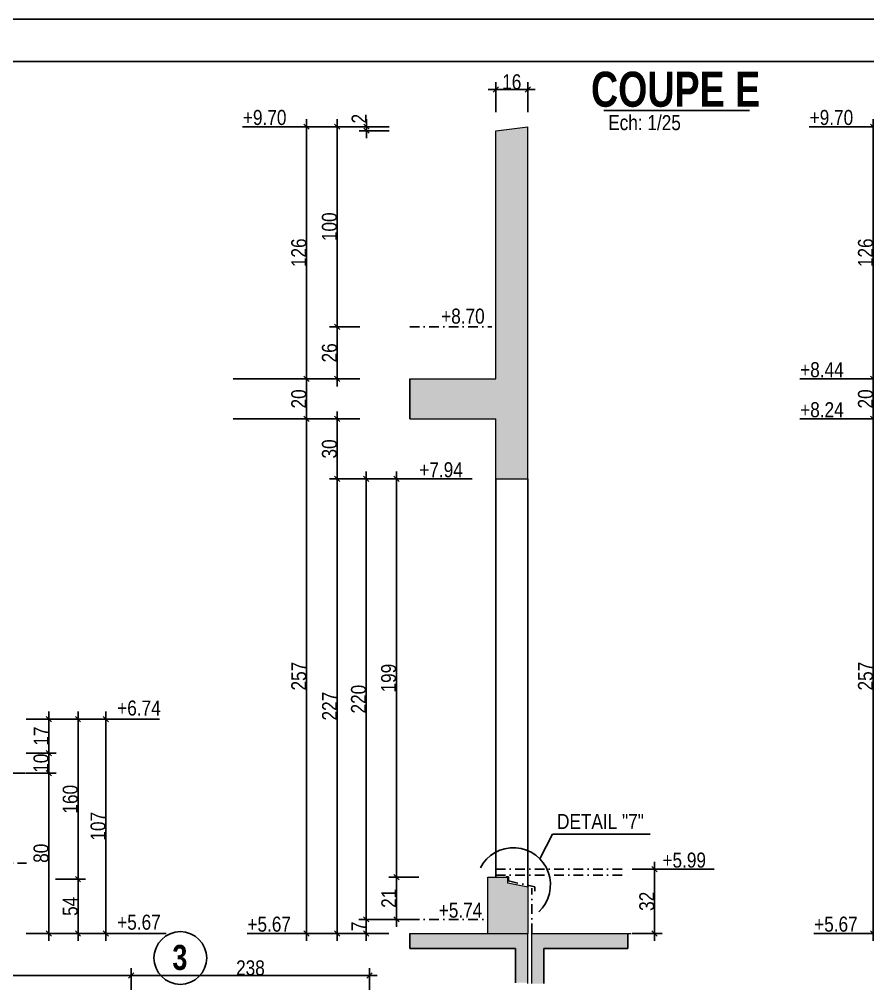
# Model space of a CAD drawing. Header units: centimetres. Extents: x -10252 to 0, y 2374 to 6574.
# Drawn here: x -6376 to -5528, y 5610 to 6574 of the extents above; entities that cross this region are included whole.
import ezdxf
from ezdxf.enums import TextEntityAlignment as Align

# ---------------------------------------------------------------- set-up
doc = ezdxf.new("R2010")
doc.units = ezdxf.units.CM
doc.header["$LTSCALE"] = 12.7
doc.header["$PDMODE"] = 1
doc.header["$PDSIZE"] = -2
doc.linetypes.add('TIRETPTX2', pattern=[50.8, 25.4, -12.7, 0, -12.7])
for name, color, linetype in [('01_cote_gen', 4, 'Continuous'), ('01_linteaux', 2, 'Continuous'), ('01_poch_BN', 9, 'Continuous'), ('01_texte', 230, 'Continuous'), ('AA_COTES', 2, 'Continuous')]:
    doc.layers.add(name, color=color, linetype=linetype)
doc.layers.add('01_murs_coup', color=5, linetype='Continuous', lineweight=60)
doc.styles.add('ARIAL NA', font='ARIALN.TTF')
doc.styles.add('impact', font='impact.ttf')
doc.styles.add('STYLE2', font='ARIALN.TTF')
doc.dimstyles.new('JB25', dxfattribs={"dimscale": 0.1, "dimtxt": 150, "dimasz": 15, "dimexe": 0.1, "dimexo": 0.1, "dimgap": 0.09, "dimtad": 1, "dimdec": 1, "dimlfac": 0.5, "dimdsep": 46, "dimtxsty": 'STYLE2', "dimblk1": 'BOND_G', "dimblk2": 'BOND_D', "dimsah": 1, "dimcen": 1.5, "dimdle": 0.01, "dimse1": 1, "dimse2": 1, "dimclrd": 4, "dimclre": 2, "dimclrt": 6, "dimazin": 2, "dimtfac": 2.333333, "dimtdec": 1, "dimtix": 1, "dimtmove": 2, "dimatfit": 3, "dimldrblk": 'BOND_G', "dimfxl": 1, "dimtolj": 1, "dimtzin": 0, "dimarcsym": 0})
doc.dimstyles.new('JB50', dxfattribs={"dimscale": 0.1, "dimtxt": 150, "dimasz": 15, "dimexe": 0.1, "dimexo": 0.1, "dimgap": 0.09, "dimtad": 1, "dimdec": 1, "dimdsep": 46, "dimtxsty": 'STYLE2', "dimblk1": 'BOND_G', "dimblk2": 'BOND_D', "dimsah": 1, "dimcen": 1.5, "dimdle": 0.01, "dimse1": 1, "dimse2": 1, "dimclrd": 4, "dimclre": 2, "dimclrt": 6, "dimazin": 2, "dimtfac": 2.333333, "dimtdec": 1, "dimtix": 1, "dimtmove": 2, "dimatfit": 3, "dimldrblk": 'BOND_G', "dimfxl": 1, "dimtolj": 1, "dimtzin": 0, "dimarcsym": 0})

# ---------------------------------------------------------------- blocks, each defined once
blk = doc.blocks.new('BOND_G')
at = {"layer": 'AA_COTES', "color": 0}
for p, q in [((0, -5), (0, 15)), ((5, 0), (-5, 0)), ((1.77, 1.77), (-1.77, -1.77))]:
    blk.add_line(p, q, dxfattribs=at)
blk = doc.blocks.new('BOND_D')
at = {"layer": 'AA_COTES', "color": 0}
for p, q in [((5, 0), (-5, 0)), ((-1.77, -1.77), (1.77, 1.77)), ((0, 5), (0, -15))]:
    blk.add_line(p, q, dxfattribs=at)
blk = doc.blocks.new('*D1883')
at = {"layer": '01_cote_gen', "color": 4, "lineweight": -2, "ltscale": 2, "transparency": 16777216}
blk.add_line((-6262.26, 5618.33), (-6027.24, 5618.33), dxfattribs=at)
at = {"layer": 'Defpoints', "color": 0, "ltscale": 2, "transparency": 16777216}
for p in [(-6025.74, 5618.33), (-6025.74, 5592.63), (-6263.76, 5537.92)]:
    blk.add_point(p, dxfattribs=at)
at = {"layer": '01_cote_gen', "color": 4, "lineweight": -2, "ltscale": 2, "transparency": 16777216, "xscale": 1.5, "yscale": 1.5, "zscale": 1.5, "rotation": 180}
blk.add_blockref('BOND_G', (-6263.76, 5618.33), dxfattribs=at)
at = {"layer": '01_cote_gen', "color": 4, "lineweight": -2, "ltscale": 2, "transparency": 16777216, "xscale": 1.5, "yscale": 1.5, "zscale": 1.5}
blk.add_blockref('BOND_D', (-6025.74, 5618.33), dxfattribs=at)
at = {"layer": '01_cote_gen', "color": 6, "ltscale": 2, "transparency": 16777216, "insert": (-6144.75, 5626), "char_height": 15, "attachment_point": 5, "style": 'STYLE2'}
blk.add_mtext('\\A1;238', dxfattribs=at)
blk = doc.blocks.new('*D1884')
at = {"layer": '01_cote_gen', "color": 4, "lineweight": -2, "ltscale": 2, "transparency": 16777216}
blk.add_line((-6600.28, 5618.33), (-6265.26, 5618.33), dxfattribs=at)
at = {"layer": 'Defpoints', "color": 0, "ltscale": 2, "transparency": 16777216}
for p in [(-6263.76, 5618.33), (-6601.78, 5504.38), (-6263.76, 5496.38)]:
    blk.add_point(p, dxfattribs=at)
at = {"layer": '01_cote_gen', "color": 4, "lineweight": -2, "ltscale": 2, "transparency": 16777216, "xscale": 1.5, "yscale": 1.5, "zscale": 1.5, "rotation": 180}
blk.add_blockref('BOND_G', (-6601.78, 5618.33), dxfattribs=at)
at = {"layer": '01_cote_gen', "color": 4, "lineweight": -2, "ltscale": 2, "transparency": 16777216, "xscale": 1.5, "yscale": 1.5, "zscale": 1.5}
blk.add_blockref('BOND_D', (-6263.76, 5618.33), dxfattribs=at)
at = {"layer": '01_cote_gen', "color": 6, "ltscale": 2, "transparency": 16777216, "insert": (-6432.77, 5626), "char_height": 15, "attachment_point": 5, "style": 'STYLE2'}
blk.add_mtext('\\A1;338', dxfattribs=at)
blk = doc.blocks.new('*D1924')
at = {"layer": '01_cote_gen', "color": 4, "lineweight": -2, "transparency": 16777216}
blk.add_line((-6289.24, 5873.09), (-6289.24, 5662.09), dxfattribs=at)
at = {"layer": 'Defpoints', "color": 0, "transparency": 16777216}
for p in [(-6340.39, 5874.59), (-6340.51, 5660.59), (-6289.24, 5660.59)]:
    blk.add_point(p, dxfattribs=at)
at = {"layer": '01_cote_gen', "color": 4, "lineweight": -2, "transparency": 16777216, "xscale": 1.5, "yscale": 1.5, "zscale": 1.5}
for name, p, rotation in [('BOND_G', (-6289.24, 5874.59), 90), ('BOND_D', (-6289.24, 5660.59), 270)]:
    blk.add_blockref(name, p, dxfattribs=dict(at, rotation=rotation))
at = {"layer": '01_cote_gen', "color": 6, "transparency": 16777216, "insert": (-6296.91, 5767.59), "char_height": 15, "attachment_point": 5, "rotation": 90, "style": 'STYLE2'}
blk.add_mtext('\\A1;107', dxfattribs=at)
blk = doc.blocks.new('*D1927')
at = {"layer": '01_cote_gen', "color": 4, "lineweight": -2, "transparency": 16777216}
blk.add_line((-6317.01, 5873.09), (-6317.01, 5716.09), dxfattribs=at)
at = {"layer": 'Defpoints', "color": 0, "transparency": 16777216}
for p in [(-6353.38, 5874.59), (-6368.88, 5714.59), (-6317.01, 5714.59)]:
    blk.add_point(p, dxfattribs=at)
at = {"layer": '01_cote_gen', "color": 4, "lineweight": -2, "transparency": 16777216, "xscale": 1.5, "yscale": 1.5, "zscale": 1.5}
for name, p, rotation in [('BOND_G', (-6317.01, 5874.59), 90), ('BOND_D', (-6317.01, 5714.59), 270)]:
    blk.add_blockref(name, p, dxfattribs=dict(at, rotation=rotation))
at = {"layer": '01_cote_gen', "color": 6, "transparency": 16777216, "insert": (-6324.67, 5794.59), "char_height": 15, "attachment_point": 5, "rotation": 90, "style": 'STYLE2'}
blk.add_mtext('\\A1;160', dxfattribs=at)
blk = doc.blocks.new('*D1928')
at = {"layer": '01_cote_gen', "color": 4, "lineweight": -2, "transparency": 16777216}
blk.add_line((-6317.01, 5713.09), (-6317.01, 5662.09), dxfattribs=at)
at = {"layer": 'Defpoints', "color": 0, "transparency": 16777216}
for p in [(-6324.51, 5714.59), (-6340.51, 5660.59), (-6317.01, 5660.59)]:
    blk.add_point(p, dxfattribs=at)
at = {"layer": '01_cote_gen', "color": 4, "lineweight": -2, "transparency": 16777216, "xscale": 1.5, "yscale": 1.5, "zscale": 1.5}
for name, p, rotation in [('BOND_G', (-6317.01, 5714.59), 90), ('BOND_D', (-6317.01, 5660.59), 270)]:
    blk.add_blockref(name, p, dxfattribs=dict(at, rotation=rotation))
at = {"layer": '01_cote_gen', "color": 6, "transparency": 16777216, "insert": (-6324.64, 5687.59), "char_height": 15, "attachment_point": 5, "rotation": 90, "style": 'STYLE2'}
blk.add_mtext('\\A1;54', dxfattribs=at)
blk = doc.blocks.new('*D1937')
at = {"layer": '01_cote_gen', "color": 4, "lineweight": -2, "transparency": 16777216}
blk.add_line((-6346.21, 5819.09), (-6346.21, 5662.09), dxfattribs=at)
at = {"layer": 'Defpoints', "color": 0, "transparency": 16777216}
for p in [(-6492.86, 5820.59), (-6451.98, 5660.59), (-6346.21, 5660.59)]:
    blk.add_point(p, dxfattribs=at)
at = {"layer": '01_cote_gen', "color": 4, "lineweight": -2, "transparency": 16777216, "xscale": 1.5, "yscale": 1.5, "zscale": 1.5}
for name, p, rotation in [('BOND_G', (-6346.21, 5820.59), 90), ('BOND_D', (-6346.21, 5660.59), 270)]:
    blk.add_blockref(name, p, dxfattribs=dict(at, rotation=rotation))
at = {"layer": '01_cote_gen', "color": 6, "transparency": 16777216, "insert": (-6353.88, 5740.59), "char_height": 15, "attachment_point": 5, "rotation": 90, "style": 'STYLE2'}
blk.add_mtext('\\A1;80', dxfattribs=at)
blk = doc.blocks.new('*D1938')
at = {"layer": '01_cote_gen', "color": 4, "lineweight": -2, "transparency": 16777216}
blk.add_line((-6346.21, 5839.09), (-6346.21, 5822.09), dxfattribs=at)
at = {"layer": 'Defpoints', "color": 0, "transparency": 16777216}
for p in [(-6674.86, 5840.59), (-6476.86, 5820.59), (-6346.21, 5820.59)]:
    blk.add_point(p, dxfattribs=at)
at = {"layer": '01_cote_gen', "color": 4, "lineweight": -2, "transparency": 16777216, "xscale": 1.5, "yscale": 1.5, "zscale": 1.5}
for name, p, rotation in [('BOND_G', (-6346.21, 5840.59), 90), ('BOND_D', (-6346.21, 5820.59), 270)]:
    blk.add_blockref(name, p, dxfattribs=dict(at, rotation=rotation))
at = {"layer": '01_cote_gen', "color": 6, "transparency": 16777216, "insert": (-6353.88, 5830.59), "char_height": 15, "attachment_point": 5, "rotation": 90, "style": 'STYLE2'}
blk.add_mtext('\\A1;10', dxfattribs=at)
blk = doc.blocks.new('*D1931')
at = {"layer": '01_cote_gen', "color": 4, "lineweight": -2, "transparency": 16777216}
blk.add_line((-6346.21, 5873.09), (-6346.21, 5842.09), dxfattribs=at)
at = {"layer": 'Defpoints', "color": 0, "transparency": 16777216}
for p in [(-6339.51, 5874.59), (-6368.71, 5840.59), (-6346.21, 5840.59)]:
    blk.add_point(p, dxfattribs=at)
at = {"layer": '01_cote_gen', "color": 4, "lineweight": -2, "transparency": 16777216, "xscale": 1.5, "yscale": 1.5, "zscale": 1.5}
for name, p, rotation in [('BOND_G', (-6346.21, 5874.59), 90), ('BOND_D', (-6346.21, 5840.59), 270)]:
    blk.add_blockref(name, p, dxfattribs=dict(at, rotation=rotation))
at = {"layer": '01_cote_gen', "color": 6, "transparency": 16777216, "insert": (-6353.75, 5857.59), "char_height": 15, "attachment_point": 5, "rotation": 90, "style": 'STYLE2'}
blk.add_mtext('\\A1;17', dxfattribs=at)
blk = doc.blocks.new('*D2090')
at = {"layer": '01_cote_gen', "color": 4, "lineweight": -2, "transparency": 16777216}
blk.add_line((-5522.58, 6176.09), (-5522.58, 6213.09), dxfattribs=at)
at = {"layer": 'Defpoints', "color": 0, "transparency": 16777216}
for p in [(-5522.58, 6214.59), (-5401.13, 6214.59), (-5401.13, 6174.59)]:
    blk.add_point(p, dxfattribs=at)
at = {"layer": '01_cote_gen', "color": 4, "lineweight": -2, "transparency": 16777216, "xscale": 1.5, "yscale": 1.5, "zscale": 1.5}
for name, p, rotation in [('BOND_D', (-5522.58, 6214.59), 90), ('BOND_G', (-5522.58, 6174.59), 270)]:
    blk.add_blockref(name, p, dxfattribs=dict(at, rotation=rotation))
at = {"layer": '01_cote_gen', "color": 6, "transparency": 16777216, "insert": (-5530.25, 6194.59), "char_height": 15, "attachment_point": 5, "rotation": 90, "style": 'STYLE2'}
blk.add_mtext('\\A1;20', dxfattribs=at)
blk = doc.blocks.new('*D2093')
at = {"layer": '01_cote_gen', "color": 4, "lineweight": -2, "ltscale": 2, "transparency": 16777216}
blk.add_line((-5522.58, 6216.09), (-5522.58, 6465.09), dxfattribs=at)
at = {"layer": 'Defpoints', "color": 0, "ltscale": 2, "transparency": 16777216}
for p in [(-5522.58, 6466.59), (-5280.08, 6466.59), (-5312.08, 6214.59)]:
    blk.add_point(p, dxfattribs=at)
at = {"layer": '01_cote_gen', "color": 4, "lineweight": -2, "ltscale": 2, "transparency": 16777216, "xscale": 1.5, "yscale": 1.5, "zscale": 1.5}
for name, p, rotation in [('BOND_D', (-5522.58, 6466.59), 90), ('BOND_G', (-5522.58, 6214.59), 270)]:
    blk.add_blockref(name, p, dxfattribs=dict(at, rotation=rotation))
at = {"layer": '01_cote_gen', "color": 6, "ltscale": 2, "transparency": 16777216, "insert": (-5530.25, 6340.59), "char_height": 15, "attachment_point": 5, "rotation": 90, "style": 'STYLE2'}
blk.add_mtext('\\A1;126', dxfattribs=at)
blk = doc.blocks.new('*D2095')
at = {"layer": '01_cote_gen', "color": 4, "lineweight": -2, "transparency": 16777216}
blk.add_line((-5522.58, 5662.09), (-5522.58, 6173.09), dxfattribs=at)
at = {"layer": 'Defpoints', "color": 0, "transparency": 16777216}
for p in [(-5522.58, 6174.59), (-5469.49, 6174.59), (-5440.03, 5660.59)]:
    blk.add_point(p, dxfattribs=at)
at = {"layer": '01_cote_gen', "color": 4, "lineweight": -2, "transparency": 16777216, "xscale": 1.5, "yscale": 1.5, "zscale": 1.5}
for name, p, rotation in [('BOND_D', (-5522.58, 6174.59), 90), ('BOND_G', (-5522.58, 5660.59), 270)]:
    blk.add_blockref(name, p, dxfattribs=dict(at, rotation=rotation))
at = {"layer": '01_cote_gen', "color": 6, "transparency": 16777216, "insert": (-5530.25, 5917.59), "char_height": 15, "attachment_point": 5, "rotation": 90, "style": 'STYLE2'}
blk.add_mtext('\\A1;257', dxfattribs=at)
blk = doc.blocks.new('*D2097')
at = {"layer": '01_cote_gen', "color": 4, "lineweight": -2, "transparency": 16777216}
blk.add_line((-6088.72, 6176.09), (-6088.72, 6213.09), dxfattribs=at)
at = {"layer": 'Defpoints', "color": 0, "transparency": 16777216}
for p in [(-6088.72, 6214.59), (-5967.27, 6214.59), (-5967.27, 6174.59)]:
    blk.add_point(p, dxfattribs=at)
at = {"layer": '01_cote_gen', "color": 4, "lineweight": -2, "transparency": 16777216, "xscale": 1.5, "yscale": 1.5, "zscale": 1.5}
for name, p, rotation in [('BOND_D', (-6088.72, 6214.59), 90), ('BOND_G', (-6088.72, 6174.59), 270)]:
    blk.add_blockref(name, p, dxfattribs=dict(at, rotation=rotation))
at = {"layer": '01_cote_gen', "color": 6, "transparency": 16777216, "insert": (-6096.39, 6194.59), "char_height": 15, "attachment_point": 5, "rotation": 90, "style": 'STYLE2'}
blk.add_mtext('\\A1;20', dxfattribs=at)
blk = doc.blocks.new('*D2098')
at = {"layer": '01_cote_gen', "color": 4, "lineweight": -2, "transparency": 16777216}
blk.add_line((-6058.13, 6116.09), (-6058.13, 6173.09), dxfattribs=at)
at = {"layer": 'Defpoints', "color": 0, "transparency": 16777216}
for p in [(-6058.13, 6174.59), (-5921.15, 6174.59), (-6006.17, 6114.59)]:
    blk.add_point(p, dxfattribs=at)
at = {"layer": '01_cote_gen', "color": 4, "lineweight": -2, "transparency": 16777216, "xscale": 1.5, "yscale": 1.5, "zscale": 1.5}
for name, p, rotation in [('BOND_D', (-6058.13, 6174.59), 90), ('BOND_G', (-6058.13, 6114.59), 270)]:
    blk.add_blockref(name, p, dxfattribs=dict(at, rotation=rotation))
at = {"layer": '01_cote_gen', "color": 6, "transparency": 16777216, "insert": (-6065.79, 6144.59), "char_height": 15, "attachment_point": 5, "rotation": 90, "style": 'STYLE2'}
blk.add_mtext('\\A1;30', dxfattribs=at)
blk = doc.blocks.new('*D2099')
at = {"layer": '01_cote_gen', "color": 4, "lineweight": -2, "transparency": 16777216}
blk.add_line((-6058.13, 6216.09), (-6058.13, 6265.09), dxfattribs=at)
at = {"layer": 'Defpoints', "color": 0, "transparency": 16777216}
for p in [(-6058.13, 6266.59), (-5899.1, 6266.59), (-5899.1, 6214.59)]:
    blk.add_point(p, dxfattribs=at)
at = {"layer": '01_cote_gen', "color": 4, "lineweight": -2, "transparency": 16777216, "xscale": 1.5, "yscale": 1.5, "zscale": 1.5}
for name, p, rotation in [('BOND_D', (-6058.13, 6266.59), 90), ('BOND_G', (-6058.13, 6214.59), 270)]:
    blk.add_blockref(name, p, dxfattribs=dict(at, rotation=rotation))
at = {"layer": '01_cote_gen', "color": 6, "transparency": 16777216, "insert": (-6065.79, 6240.59), "char_height": 15, "attachment_point": 5, "rotation": 90, "style": 'STYLE2'}
blk.add_mtext('\\A1;26', dxfattribs=at)
blk = doc.blocks.new('*D2100')
at = {"layer": '01_cote_gen', "color": 4, "lineweight": -2, "ltscale": 2, "transparency": 16777216}
blk.add_line((-6058.13, 6268.09), (-6058.13, 6465.09), dxfattribs=at)
at = {"layer": 'Defpoints', "color": 0, "ltscale": 2, "transparency": 16777216}
for p in [(-6058.13, 6466.59), (-5846.22, 6466.59), (-5951.86, 6266.59)]:
    blk.add_point(p, dxfattribs=at)
at = {"layer": '01_cote_gen', "color": 4, "lineweight": -2, "ltscale": 2, "transparency": 16777216, "xscale": 1.5, "yscale": 1.5, "zscale": 1.5}
for name, p, rotation in [('BOND_D', (-6058.13, 6466.59), 90), ('BOND_G', (-6058.13, 6266.59), 270)]:
    blk.add_blockref(name, p, dxfattribs=dict(at, rotation=rotation))
at = {"layer": '01_cote_gen', "color": 6, "ltscale": 2, "transparency": 16777216, "insert": (-6065.79, 6366.59), "char_height": 15, "attachment_point": 5, "rotation": 90, "style": 'STYLE2'}
blk.add_mtext('\\A1;100', dxfattribs=at)
blk = doc.blocks.new('*D2101')
at = {"layer": '01_cote_gen', "color": 4, "lineweight": -2, "ltscale": 2, "transparency": 16777216}
blk.add_line((-6088.72, 6216.09), (-6088.72, 6465.09), dxfattribs=at)
at = {"layer": 'Defpoints', "color": 0, "ltscale": 2, "transparency": 16777216}
for p in [(-6088.72, 6466.59), (-5846.22, 6466.59), (-5878.22, 6214.59)]:
    blk.add_point(p, dxfattribs=at)
at = {"layer": '01_cote_gen', "color": 4, "lineweight": -2, "ltscale": 2, "transparency": 16777216, "xscale": 1.5, "yscale": 1.5, "zscale": 1.5}
for name, p, rotation in [('BOND_D', (-6088.72, 6466.59), 90), ('BOND_G', (-6088.72, 6214.59), 270)]:
    blk.add_blockref(name, p, dxfattribs=dict(at, rotation=rotation))
at = {"layer": '01_cote_gen', "color": 6, "ltscale": 2, "transparency": 16777216, "insert": (-6096.39, 6340.59), "char_height": 15, "attachment_point": 5, "rotation": 90, "style": 'STYLE2'}
blk.add_mtext('\\A1;126', dxfattribs=at)
blk = doc.blocks.new('*D2102')
at = {"layer": '01_cote_gen', "color": 4, "lineweight": -2, "ltscale": 2, "transparency": 16777216}
blk.add_line((-6028.67, 6464.09), (-6028.67, 6465.09), dxfattribs=at)
at = {"layer": 'Defpoints', "color": 0, "ltscale": 2, "transparency": 16777216}
for p in [(-6028.67, 6466.59), (-5846.22, 6466.59), (-5878.22, 6462.59)]:
    blk.add_point(p, dxfattribs=at)
at = {"layer": '01_cote_gen', "color": 4, "lineweight": -2, "ltscale": 2, "transparency": 16777216, "xscale": 1.5, "yscale": 1.5, "zscale": 1.5}
for name, p, rotation in [('BOND_D', (-6028.67, 6466.59), 90), ('BOND_G', (-6028.67, 6462.59), 270)]:
    blk.add_blockref(name, p, dxfattribs=dict(at, rotation=rotation))
at = {"layer": '01_cote_gen', "color": 6, "ltscale": 2, "transparency": 16777216, "insert": (-6036.21, 6474.59), "char_height": 15, "attachment_point": 5, "rotation": 90, "style": 'STYLE2'}
blk.add_mtext('\\A1;2', dxfattribs=at)
blk = doc.blocks.new('*D2103')
at = {"layer": '01_cote_gen', "color": 4, "lineweight": -2, "transparency": 16777216}
blk.add_line((-6058.13, 5662.09), (-6058.13, 6113.09), dxfattribs=at)
at = {"layer": 'Defpoints', "color": 0, "transparency": 16777216}
for p in [(-6058.13, 6114.59), (-6006.17, 6114.59), (-6006.17, 5660.59)]:
    blk.add_point(p, dxfattribs=at)
at = {"layer": '01_cote_gen', "color": 4, "lineweight": -2, "transparency": 16777216, "xscale": 1.5, "yscale": 1.5, "zscale": 1.5}
for name, p, rotation in [('BOND_D', (-6058.13, 6114.59), 90), ('BOND_G', (-6058.13, 5660.59), 270)]:
    blk.add_blockref(name, p, dxfattribs=dict(at, rotation=rotation))
at = {"layer": '01_cote_gen', "color": 6, "transparency": 16777216, "insert": (-6065.67, 5887.59), "char_height": 15, "attachment_point": 5, "rotation": 90, "style": 'STYLE2'}
blk.add_mtext('\\A1;227', dxfattribs=at)
blk = doc.blocks.new('*D2104')
at = {"layer": '01_cote_gen', "color": 4, "lineweight": -2, "transparency": 16777216}
blk.add_line((-6088.72, 5662.09), (-6088.72, 6173.09), dxfattribs=at)
at = {"layer": 'Defpoints', "color": 0, "transparency": 16777216}
for p in [(-6088.72, 6174.59), (-6035.63, 6174.59), (-6006.17, 5660.59)]:
    blk.add_point(p, dxfattribs=at)
at = {"layer": '01_cote_gen', "color": 4, "lineweight": -2, "transparency": 16777216, "xscale": 1.5, "yscale": 1.5, "zscale": 1.5}
for name, p, rotation in [('BOND_D', (-6088.72, 6174.59), 90), ('BOND_G', (-6088.72, 5660.59), 270)]:
    blk.add_blockref(name, p, dxfattribs=dict(at, rotation=rotation))
at = {"layer": '01_cote_gen', "color": 6, "transparency": 16777216, "insert": (-6096.39, 5917.59), "char_height": 15, "attachment_point": 5, "rotation": 90, "style": 'STYLE2'}
blk.add_mtext('\\A1;257', dxfattribs=at)
blk = doc.blocks.new('*D2105')
at = {"layer": '01_cote_gen', "color": 4, "lineweight": -2, "ltscale": 2, "transparency": 16777216}
blk.add_line((-6029.05, 5676.09), (-6029.05, 6113.09), dxfattribs=at)
at = {"layer": 'Defpoints', "color": 0, "ltscale": 2, "transparency": 16777216}
for p in [(-6035.63, 6114.59), (-6029.05, 6114.59), (-5964.09, 5674.59)]:
    blk.add_point(p, dxfattribs=at)
at = {"layer": '01_cote_gen', "color": 4, "lineweight": -2, "ltscale": 2, "transparency": 16777216, "xscale": 1.5, "yscale": 1.5, "zscale": 1.5}
for name, p, rotation in [('BOND_D', (-6029.05, 6114.59), 90), ('BOND_G', (-6029.05, 5674.59), 270)]:
    blk.add_blockref(name, p, dxfattribs=dict(at, rotation=rotation))
at = {"layer": '01_cote_gen', "color": 6, "ltscale": 2, "transparency": 16777216, "insert": (-6036.71, 5894.59), "char_height": 15, "attachment_point": 5, "rotation": 90, "style": 'STYLE2'}
blk.add_mtext('\\A1;220', dxfattribs=at)
blk = doc.blocks.new('*D2106')
at = {"layer": '01_cote_gen', "color": 4, "lineweight": -2, "ltscale": 2, "transparency": 16777216}
blk.add_line((-6029.05, 5662.09), (-6029.05, 5673.09), dxfattribs=at)
at = {"layer": 'Defpoints', "color": 0, "ltscale": 2, "transparency": 16777216}
for p in [(-6029.05, 5674.59), (-6006.17, 5674.59), (-6006.17, 5660.59)]:
    blk.add_point(p, dxfattribs=at)
at = {"layer": '01_cote_gen', "color": 4, "lineweight": -2, "ltscale": 2, "transparency": 16777216, "xscale": 1.5, "yscale": 1.5, "zscale": 1.5}
for name, p, rotation in [('BOND_D', (-6029.05, 5674.59), 90), ('BOND_G', (-6029.05, 5660.59), 270)]:
    blk.add_blockref(name, p, dxfattribs=dict(at, rotation=rotation))
at = {"layer": '01_cote_gen', "color": 6, "ltscale": 2, "transparency": 16777216, "insert": (-6036.56, 5667.59), "char_height": 15, "attachment_point": 5, "rotation": 90, "style": 'STYLE2'}
blk.add_mtext('\\A1;7', dxfattribs=at)
blk = doc.blocks.new('*D2110')
at = {"layer": '01_cote_gen', "color": 4, "lineweight": -2, "ltscale": 2, "transparency": 16777216}
blk.add_line((-5998.95, 5676.09), (-5998.95, 5715.09), dxfattribs=at)
at = {"layer": 'Defpoints', "color": 0, "ltscale": 2, "transparency": 16777216}
for p in [(-5998.95, 5716.59), (-5907.72, 5716.59), (-5976.72, 5674.59)]:
    blk.add_point(p, dxfattribs=at)
at = {"layer": '01_cote_gen', "color": 4, "lineweight": -2, "ltscale": 2, "transparency": 16777216, "xscale": 1.5, "yscale": 1.5, "zscale": 1.5}
for name, p, rotation in [('BOND_D', (-5998.95, 5716.59), 90), ('BOND_G', (-5998.95, 5674.59), 270)]:
    blk.add_blockref(name, p, dxfattribs=dict(at, rotation=rotation))
at = {"layer": '01_cote_gen', "color": 6, "ltscale": 2, "transparency": 16777216, "insert": (-6006.49, 5695.59), "char_height": 15, "attachment_point": 5, "rotation": 90, "style": 'STYLE2'}
blk.add_mtext('\\A1;21', dxfattribs=at)
blk = doc.blocks.new('*D2111')
at = {"layer": '01_cote_gen', "color": 4, "lineweight": -2, "ltscale": 2, "transparency": 16777216}
blk.add_line((-5998.95, 5718.09), (-5998.95, 6113.09), dxfattribs=at)
at = {"layer": 'Defpoints', "color": 0, "ltscale": 2, "transparency": 16777216}
for p in [(-5998.95, 6114.59), (-5883.72, 6114.59), (-5983.46, 5716.59)]:
    blk.add_point(p, dxfattribs=at)
at = {"layer": '01_cote_gen', "color": 4, "lineweight": -2, "ltscale": 2, "transparency": 16777216, "xscale": 1.5, "yscale": 1.5, "zscale": 1.5}
for name, p, rotation in [('BOND_D', (-5998.95, 6114.59), 90), ('BOND_G', (-5998.95, 5716.59), 270)]:
    blk.add_blockref(name, p, dxfattribs=dict(at, rotation=rotation))
at = {"layer": '01_cote_gen', "color": 6, "ltscale": 2, "transparency": 16777216, "insert": (-6006.62, 5915.59), "char_height": 15, "attachment_point": 5, "rotation": 90, "style": 'STYLE2'}
blk.add_mtext('\\A1;199', dxfattribs=at)
blk = doc.blocks.new('*D2112')
at = {"layer": '01_cote_gen', "color": 4, "lineweight": -2, "ltscale": 2, "transparency": 16777216}
blk.add_line((-5741.05, 5723.09), (-5741.05, 5662.09), dxfattribs=at)
at = {"layer": 'Defpoints', "color": 0, "ltscale": 2, "transparency": 16777216}
for p in [(-5773.9, 5724.59), (-5773.9, 5660.59), (-5741.05, 5660.59)]:
    blk.add_point(p, dxfattribs=at)
at = {"layer": '01_cote_gen', "color": 4, "lineweight": -2, "ltscale": 2, "transparency": 16777216, "xscale": 1.5, "yscale": 1.5, "zscale": 1.5}
for name, p, rotation in [('BOND_G', (-5741.05, 5724.59), 90), ('BOND_D', (-5741.05, 5660.59), 270)]:
    blk.add_blockref(name, p, dxfattribs=dict(at, rotation=rotation))
at = {"layer": '01_cote_gen', "color": 6, "ltscale": 2, "transparency": 16777216, "insert": (-5748.72, 5692.59), "char_height": 15, "attachment_point": 5, "rotation": 90, "style": 'STYLE2'}
blk.add_mtext('\\A1;32', dxfattribs=at)
blk = doc.blocks.new('*D2107')
at = {"layer": '01_cote_gen', "color": 4, "lineweight": -2, "ltscale": 2, "transparency": 16777216}
blk.add_line((-5898.22, 6503.62), (-5869.22, 6503.62), dxfattribs=at)
at = {"layer": 'Defpoints', "color": 0, "ltscale": 2, "transparency": 16777216}
for p in [(-5867.72, 6503.62), (-5867.72, 6466.59), (-5899.72, 6462.59)]:
    blk.add_point(p, dxfattribs=at)
at = {"layer": '01_cote_gen', "color": 4, "lineweight": -2, "ltscale": 2, "transparency": 16777216, "xscale": 1.5, "yscale": 1.5, "zscale": 1.5, "rotation": 180}
blk.add_blockref('BOND_G', (-5899.72, 6503.62), dxfattribs=at)
at = {"layer": '01_cote_gen', "color": 4, "lineweight": -2, "ltscale": 2, "transparency": 16777216, "xscale": 1.5, "yscale": 1.5, "zscale": 1.5}
blk.add_blockref('BOND_D', (-5867.72, 6503.62), dxfattribs=at)
at = {"layer": '01_cote_gen', "color": 6, "ltscale": 2, "transparency": 16777216, "insert": (-5883.72, 6511.28), "char_height": 15, "attachment_point": 5, "style": 'STYLE2'}
blk.add_mtext('\\A1;16', dxfattribs=at)

msp = doc.modelspace()

# ---------------------------------------------------------------- hatches: boundary and pattern name
at = {"layer": '01_poch_BN', "ltscale": 2}
h = msp.add_hatch(color=256, dxfattribs=at)
h.dxf.hatch_style = 1
h.paths.add_polyline_path([(-5867.72, 6466.59), (-5899.72, 6462.59), (-5899.72, 6214.59), (-5985.59, 6214.59), (-5985.59, 6174.59), (-5899.72, 6174.59), (-5899.72, 6114.59), (-5867.72, 6114.59)])
h.paths.add_polyline_path([(-5887.72, 5716.59), (-5907.72, 5716.59), (-5907.72, 5660.59), (-5887.72, 5660.59), (-5867.72, 5660.59), (-5867.72, 5706.59), (-5887.72, 5710.59)])
h.paths.add_polyline_path([(-5767.63, 5660.59), (-5863.72, 5660.59), (-5863.72, 5610.33), (-5851.54, 5610.33), (-5851.54, 5645.43), (-5767.63, 5645.43)])
h.paths.add_polyline_path([(-5867.72, 5660.59), (-5985.59, 5660.59), (-5985.59, 5645.5), (-5879.94, 5645.5), (-5879.94, 5611.27), (-5867.72, 5611.27)])

# ---------------------------------------------------------------- linework, layer by layer
at = {"layer": '01_cote_gen'}
msp.add_line((-2167.41, 6573.88), (-10252.01, 6573.88), dxfattribs=at)
at = {"layer": '01_linteaux', "linetype": 'TIRETPTX2', "ltscale": 0.03}
for p, q in [((-5985.59, 6266.59), (-5903.72, 6266.59)), ((-6396.86, 5730.7), (-6368.48, 5730.7)), ((-5899.72, 5724.59), (-5764.46, 5724.59)), ((-5899.72, 5718.59), (-5764.46, 5718.59)), ((-5886.95, 5717), (-5889.2, 5717)), ((-5886.95, 5713), (-5886.95, 5717)), ((-5886.95, 5713), (-5860.55, 5707.12)), ((-5863.72, 5660.59), (-5863.72, 5705.87)), ((-5860.55, 5707.12), (-5860.55, 5702.68)), ((-5985.59, 5674.59), (-5907.72, 5674.59))]:
    msp.add_line(p, q, dxfattribs=at)
at = {"layer": '01_linteaux'}
for p, q in [((-5899.72, 5716.59), (-5899.72, 6114.59)), ((-5867.72, 5706.59), (-5867.72, 6114.59)), ((-5899.72, 5718.59), (-5899.72, 5724.59))]:
    msp.add_line(p, q, dxfattribs=at)
at = {"layer": '01_murs_coup', "linetype": 'Continuous', "lineweight": 5}
for p, q in [((-5899.72, 6462.59), (-5867.72, 6466.59)), ((-5867.72, 6114.59), (-5867.72, 6466.59)), ((-5899.72, 6214.59), (-5899.72, 6462.59)), ((-5985.59, 6214.59), (-5899.72, 6214.59)), ((-5985.59, 6174.59), (-5899.72, 6174.59)), ((-5899.72, 6114.59), (-5899.72, 6174.59)), ((-5899.72, 6114.59), (-5867.72, 6114.59)), ((-5907.72, 5716.59), (-5887.72, 5716.59)), ((-5907.72, 5660.59), (-5907.72, 5716.59)), ((-5887.72, 5710.59), (-5887.72, 5716.59)), ((-5867.72, 5706.59), (-5887.72, 5710.59)), ((-5867.72, 5706.59), (-5867.72, 5660.59)), ((-5985.59, 5660.59), (-5867.72, 5660.59)), ((-5867.72, 5610.33), (-5867.72, 5660.59)), ((-5863.72, 5610.33), (-5863.72, 5660.59)), ((-5863.72, 5660.59), (-5764.46, 5660.59))]:
    msp.add_line(p, q, dxfattribs=at)
at = {"layer": '01_poch_BN'}
for p, q in [((-5985.59, 6214.59), (-5985.59, 6174.59)), ((-5985.59, 5660.59), (-5985.59, 5645.5)), ((-5767.63, 5645.43), (-5767.63, 5660.59)), ((-5985.59, 5645.5), (-5879.94, 5645.5)), ((-5879.94, 5645.5), (-5879.94, 5611.27)), ((-5851.54, 5610.33), (-5851.54, 5645.43)), ((-5851.54, 5645.43), (-5767.63, 5645.43))]:
    msp.add_line(p, q, dxfattribs=at)
at = {"layer": '01_texte'}
for p, q in [((-10202.01, 6531.69), (-2217.41, 6531.69)), ((-5791.85, 6482.91), (-5646.25, 6482.91)), ((-6096.22, 6466.59), (-6152.65, 6466.59)), ((-5530.08, 6466.59), (-5586.51, 6466.59)), ((-6096.22, 6214.59), (-6162.15, 6214.59)), ((-5530.08, 6214.59), (-5596.01, 6214.59)), ((-6096.22, 6174.59), (-6162.15, 6174.59)), ((-5530.08, 6174.59), (-5596.01, 6174.59)), ((-5923.14, 6114.59), (-5976.45, 6114.59)), ((-6281.74, 5874.59), (-6235.69, 5874.59)), ((-6422.55, 5820.59), (-6369.62, 5820.59)), ((-5842.86, 5759.59), (-5855.68, 5735.07)), ((-5745.36, 5759.59), (-5842.86, 5759.59)), ((-5681.62, 5724.59), (-5733.55, 5724.59)), ((-6329.8, 5660.59), (-6283.75, 5660.59)), ((-6281.74, 5660.59), (-6228.81, 5660.59)), ((-6096.22, 5660.59), (-6148.15, 5660.59)), ((-5530.08, 5660.59), (-5582.01, 5660.59))]:
    msp.add_line(p, q, dxfattribs=at)
msp.add_circle((-6214.78, 5635.98), 26.34, dxfattribs=at)
msp.add_arc((-5882.1, 5709.11), 37.03, 313.04595, 152.99447, dxfattribs=at)

# ---------------------------------------------------------------- texts
at = {"layer": '01_texte', "style": 'impact'}
msp.add_text('COUPE E', height=35, dxfattribs=at).set_placement((-5720.04, 6504.01), align=Align.MIDDLE)
at = {"layer": '01_texte'}
for s, style, p in [('+9.70', 'ARIAL NA', (-6152.27, 6468.28)), ('Ech: 1/25', 'STYLE2', (-5787.37, 6463.13)), ('+9.70', 'ARIAL NA', (-5586.13, 6468.28)), ('+8.70', 'ARIAL NA', (-5954.24, 6269.78)), ('+8.44', 'ARIAL NA', (-5595.63, 6216.28)), ('+8.24', 'ARIAL NA', (-5595.63, 6176.28)), ('+7.94', 'ARIAL NA', (-5976.07, 6116.28)), ('+6.74', 'ARIAL NA', (-6277.86, 5878.23)), ('DETAIL "7"', 'ARIAL NA', (-5838.48, 5764.91)), ('+5.99', 'ARIAL NA', (-5733.17, 5726.28)), ('+5.74', 'ARIAL NA', (-5956.65, 5676.28)), ('+5.67', 'ARIAL NA', (-6277.86, 5664.23)), ('+5.67', 'ARIAL NA', (-6147.77, 5662.28)), ('+5.67', 'ARIAL NA', (-5581.63, 5662.28))]:
    msp.add_text(s, height=15, dxfattribs=dict(at, style=style)).set_placement(p)
at = {"layer": '01_texte', "insert": (-6222.7, 5649.07), "char_height": 25, "attachment_point": 1, "rotation": 0, "line_spacing_factor": 0.895453, "style": 'impact'}
msp.add_mtext('3', dxfattribs=at)

# ---------------------------------------------------------------- dimensions: what is measured, and where the dimension line sits
at = {"layer": '01_cote_gen', "ltscale": 2}
for base, p1, p2, dimstyle, picture, middle in [((-5867.72, 6503.62), (-5899.72, 6462.59), (-5867.72, 6466.59), 'JB25', '*D2107', (-5883.72, 6511.28)), ((-6263.76, 5618.33), (-6601.78, 5504.38), (-6263.76, 5496.38), 'JB50', '*D1884', (-6432.77, 5626)), ((-6025.74, 5618.33), (-6263.76, 5537.92), (-6025.74, 5592.63), 'JB50', '*D1883', (-6144.75, 5626))]:
    dim = msp.add_linear_dim(base=base, p1=p1, p2=p2, dimstyle=dimstyle, dxfattribs=at)
    dim.commit()
    dim.dimension.update_dxf_attribs({"geometry": picture, "text_midpoint": middle})
dim = msp.add_linear_dim(base=(-6028.67, 6466.59), p1=(-5878.22, 6462.59), p2=(-5846.22, 6466.59), angle=90, dimstyle='JB25', dxfattribs=at)
dim.commit()
dim.dimension.update_dxf_attribs({"geometry": '*D2102', "text_midpoint": (-6036.21, 6474.59), "dimtype": 160})
for base, p1, p2, picture, middle in [((-6088.72, 6466.59), (-5878.22, 6214.59), (-5846.22, 6466.59), '*D2101', (-6096.39, 6340.59)), ((-6058.13, 6466.59), (-5951.86, 6266.59), (-5846.22, 6466.59), '*D2100', (-6065.79, 6366.59)), ((-5522.58, 6466.59), (-5312.08, 6214.59), (-5280.08, 6466.59), '*D2093', (-5530.25, 6340.59)), ((-6029.05, 6114.59), (-5964.09, 5674.59), (-6035.63, 6114.59), '*D2105', (-6036.71, 5894.59)), ((-5998.95, 6114.59), (-5983.46, 5716.59), (-5883.72, 6114.59), '*D2111', (-6006.62, 5915.59)), ((-5998.95, 5716.59), (-5976.72, 5674.59), (-5907.72, 5716.59), '*D2110', (-6006.49, 5695.59)), ((-5741.05, 5660.59), (-5773.9, 5724.59), (-5773.9, 5660.59), '*D2112', (-5748.72, 5692.59)), ((-6029.05, 5674.59), (-6006.17, 5660.59), (-6006.17, 5674.59), '*D2106', (-6036.56, 5667.59))]:
    dim = msp.add_linear_dim(base=base, p1=p1, p2=p2, angle=90, dimstyle='JB25', dxfattribs=at)
    dim.commit()
    dim.dimension.update_dxf_attribs({"geometry": picture, "text_midpoint": middle})
at = {"layer": '01_cote_gen'}
for base, p1, p2, dimstyle, picture, middle in [((-6058.13, 6266.59), (-5899.1, 6214.59), (-5899.1, 6266.59), 'JB25', '*D2099', (-6065.79, 6240.59)), ((-6088.72, 6214.59), (-5967.27, 6174.59), (-5967.27, 6214.59), 'JB25', '*D2097', (-6096.39, 6194.59)), ((-5522.58, 6214.59), (-5401.13, 6174.59), (-5401.13, 6214.59), 'JB25', '*D2090', (-5530.25, 6194.59)), ((-6088.72, 6174.59), (-6006.17, 5660.59), (-6035.63, 6174.59), 'JB25', '*D2104', (-6096.39, 5917.59)), ((-6058.13, 6174.59), (-6006.17, 6114.59), (-5921.15, 6174.59), 'JB25', '*D2098', (-6065.79, 6144.59)), ((-5522.58, 6174.59), (-5440.03, 5660.59), (-5469.49, 6174.59), 'JB25', '*D2095', (-5530.25, 5917.59)), ((-6058.13, 6114.59), (-6006.17, 5660.59), (-6006.17, 6114.59), 'JB25', '*D2103', (-6065.67, 5887.59)), ((-6317.01, 5714.59), (-6353.38, 5874.59), (-6368.88, 5714.59), 'JB50', '*D1927', (-6324.67, 5794.59)), ((-6346.21, 5840.59), (-6339.51, 5874.59), (-6368.71, 5840.59), 'JB25', '*D1931', (-6353.75, 5857.59)), ((-6289.24, 5660.59), (-6340.39, 5874.59), (-6340.51, 5660.59), 'JB25', '*D1924', (-6296.91, 5767.59)), ((-6346.21, 5820.59), (-6674.86, 5840.59), (-6476.86, 5820.59), 'JB25', '*D1938', (-6353.88, 5830.59)), ((-6346.21, 5660.59), (-6492.86, 5820.59), (-6451.98, 5660.59), 'JB25', '*D1937', (-6353.88, 5740.59)), ((-6317.01, 5660.59), (-6324.51, 5714.59), (-6340.51, 5660.59), 'JB50', '*D1928', (-6324.64, 5687.59))]:
    dim = msp.add_linear_dim(base=base, p1=p1, p2=p2, angle=90, dimstyle=dimstyle, dxfattribs=at)
    dim.commit()
    dim.dimension.update_dxf_attribs({"geometry": picture, "text_midpoint": middle})

doc.saveas('drawing.dxf')
